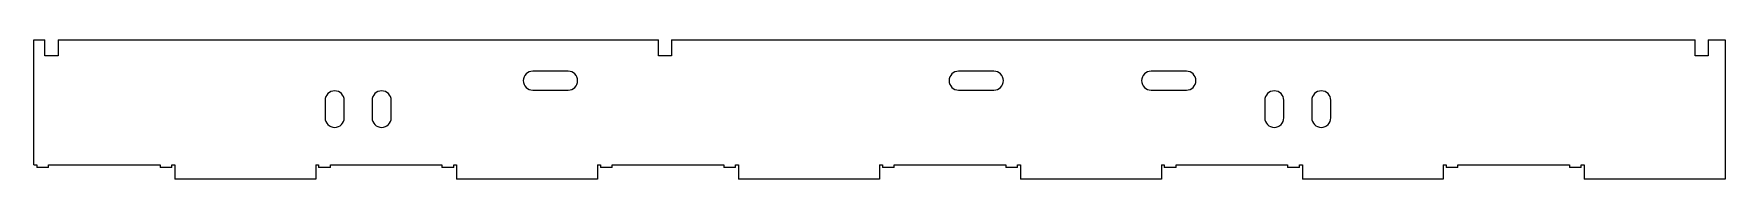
# Model space of a CAD drawing. Header units: inches. Extents: x 0 to 72, y 0 to 6.
import ezdxf

# ---------------------------------------------------------------- set-up
doc = ezdxf.new("R2010")
doc.units = ezdxf.units.IN
doc.header["$MEASUREMENT"] = 0
doc.layers.add('CUT', color=7, linetype='Continuous')

msp = doc.modelspace()

# ---------------------------------------------------------------- linework, layer by layer
at = {"layer": 'CUT'}
for p, q in [((0, 5.966), (0.469, 5.966)), ((0, 0.625), (0, 5.966)), ((0.469, 5.279), (0.469, 5.966)), ((1.031, 5.966), (1.031, 5.279)), ((1.031, 5.966), (26.587, 5.966)), ((26.587, 5.281), (26.587, 5.966)), ((27.15, 5.966), (27.15, 5.281)), ((27.15, 5.966), (70.719, 5.966)), ((70.719, 5.279), (70.719, 5.966)), ((71.281, 5.966), (71.281, 5.279)), ((71.281, 5.966), (72, 5.966)), ((72, 5.966), (72, 0)), ((1.031, 5.279), (0.469, 5.279)), ((27.15, 5.281), (26.587, 5.281)), ((71.281, 5.279), (70.719, 5.279)), ((22.744, 4.622), (21.244, 4.622)), ((40.869, 4.622), (39.369, 4.622)), ((49.065, 4.622), (47.565, 4.622)), ((21.244, 3.81), (22.744, 3.81)), ((39.369, 3.81), (40.869, 3.81)), ((47.565, 3.81), (49.065, 3.81)), ((12.401, 3.375), (12.401, 2.625)), ((13.213, 2.625), (13.213, 3.375)), ((14.401, 3.375), (14.401, 2.625)), ((15.213, 2.625), (15.213, 3.375)), ((52.401, 3.375), (52.401, 2.625)), ((53.213, 2.625), (53.213, 3.375)), ((54.401, 3.375), (54.401, 2.625)), ((55.213, 2.625), (55.213, 3.375)), ((0, 0.625), (0.125, 0.625)), ((0.125, 0.625), (0.125, 0.5)), ((0.625, 0.5), (0.125, 0.5)), ((0.625, 0.5), (0.625, 0.625)), ((0.625, 0.625), (5.375, 0.625)), ((5.375, 0.625), (5.375, 0.5)), ((5.875, 0.5), (5.375, 0.5)), ((5.875, 0.5), (5.875, 0.625)), ((5.875, 0.625), (6, 0.625)), ((6, 0.625), (6, 0)), ((12, 0), (6, 0)), ((12, 0.625), (12, 0)), ((12, 0.625), (12.125, 0.625)), ((12.125, 0.625), (12.125, 0.5)), ((12.625, 0.5), (12.125, 0.5)), ((12.625, 0.5), (12.625, 0.625)), ((12.625, 0.625), (17.375, 0.625)), ((17.375, 0.625), (17.375, 0.5)), ((17.875, 0.5), (17.375, 0.5)), ((17.875, 0.5), (17.875, 0.625)), ((17.875, 0.625), (18, 0.625)), ((18, 0.625), (18, 0)), ((24, 0), (18, 0)), ((24, 0.625), (24, 0)), ((24, 0.625), (24.125, 0.625)), ((24.125, 0.625), (24.125, 0.5)), ((24.625, 0.5), (24.125, 0.5)), ((24.625, 0.5), (24.625, 0.625)), ((24.625, 0.625), (29.375, 0.625)), ((29.375, 0.625), (29.375, 0.5)), ((29.875, 0.5), (29.375, 0.5)), ((29.875, 0.5), (29.875, 0.625)), ((29.875, 0.625), (30, 0.625)), ((30, 0.625), (30, 0)), ((36, 0), (30, 0)), ((36, 0.625), (36, 0)), ((36, 0.625), (36.125, 0.625)), ((36.125, 0.625), (36.125, 0.5)), ((36.625, 0.5), (36.125, 0.5)), ((36.625, 0.5), (36.625, 0.625)), ((36.625, 0.625), (41.375, 0.625)), ((41.375, 0.625), (41.375, 0.5)), ((41.875, 0.5), (41.375, 0.5)), ((41.875, 0.5), (41.875, 0.625)), ((41.875, 0.625), (42, 0.625)), ((42, 0.625), (42, 0)), ((48, 0), (42, 0)), ((48, 0.625), (48, 0)), ((48, 0.625), (48.125, 0.625)), ((48.125, 0.625), (48.125, 0.5)), ((48.625, 0.5), (48.125, 0.5)), ((48.625, 0.5), (48.625, 0.625)), ((48.625, 0.625), (53.375, 0.625)), ((53.375, 0.625), (53.375, 0.5)), ((53.875, 0.5), (53.375, 0.5)), ((53.875, 0.5), (53.875, 0.625)), ((53.875, 0.625), (54, 0.625)), ((54, 0.625), (54, 0)), ((60, 0.625), (60, 0)), ((60, 0.625), (60.125, 0.625)), ((60.125, 0.625), (60.125, 0.5)), ((60.625, 0.5), (60.125, 0.5)), ((60.625, 0.5), (60.625, 0.625)), ((60.625, 0.625), (65.375, 0.625)), ((65.375, 0.625), (65.375, 0.5)), ((65.875, 0.5), (65.375, 0.5)), ((65.875, 0.5), (65.875, 0.625)), ((65.875, 0.625), (66, 0.625)), ((66, 0.625), (66, 0)), ((60, 0), (54, 0)), ((72, 0), (66, 0))]:
    msp.add_line(p, q, dxfattribs=at)
for centre, start, end in [((21.244, 4.216), 450, 630), ((22.744, 4.216), 270, 450), ((39.369, 4.216), 450, 630), ((40.869, 4.216), 270, 450), ((47.565, 4.216), 450, 630), ((49.065, 4.216), 270, 450), ((12.807, 3.375), 360, 540), ((14.807, 3.375), 360, 540), ((52.807, 3.375), 360, 540), ((54.807, 3.375), 360, 540), ((12.807, 2.625), 180, 360), ((14.807, 2.625), 180, 360), ((52.807, 2.625), 180, 360), ((54.807, 2.625), 180, 360)]:
    msp.add_arc(centre, 0.406, start, end, dxfattribs=at)

doc.saveas('drawing.dxf')
